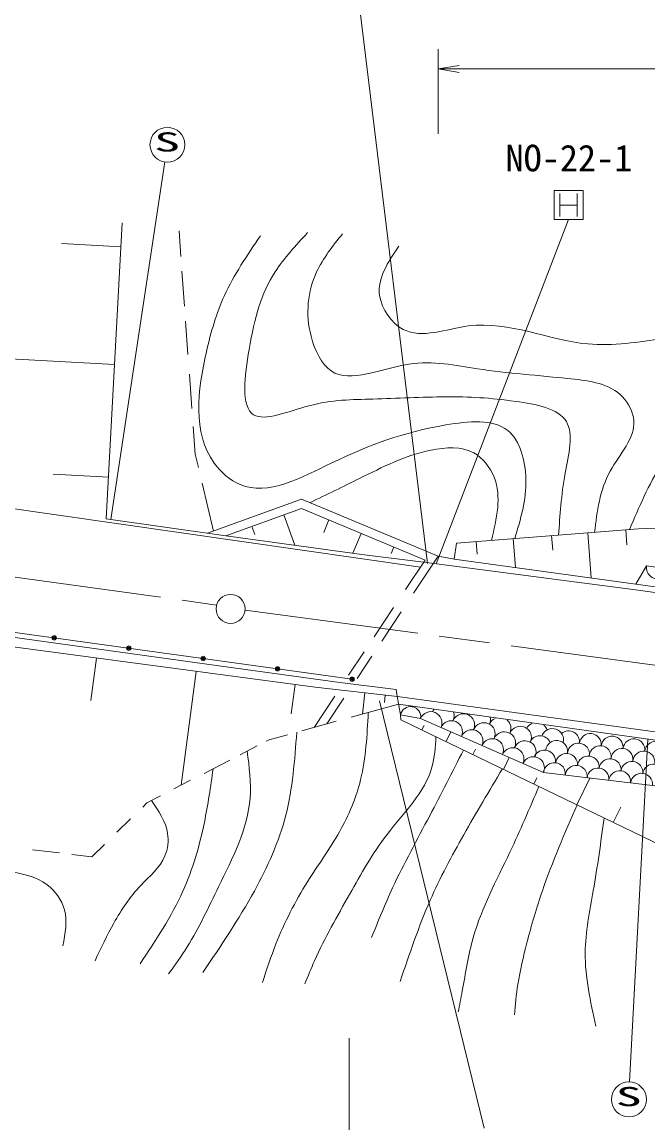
# Model space of a CAD drawing. Units: millimetres, scale not verified. Extents: x 40000 to 680000, y 20000 to 380000.
# Drawn here: x 463646 to 506764, y 242004 to 317852 of the extents above; entities that cross this region are included whole.
import ezdxf
from ezdxf.enums import TextEntityAlignment as Align

# ---------------------------------------------------------------- set-up
doc = ezdxf.new("R2010")
doc.units = ezdxf.units.MM
doc.header["$LTSCALE"] = 1000
doc.linetypes.add('CHAIN', pattern=[18.5, 12, -1.5, 3.5, -1.5])
for name, color, linetype, lineweight in [('M-BGD', 7, 'Continuous', 13), ('M-BMK', 2, 'CHAIN', 13), ('M-BMK-SRVR', 3, 'Continuous', 13), ('M-STR-STR3', 7, 'Continuous', 13), ('M-STR-STRC', 7, 'Continuous', 13)]:
    doc.layers.add(name, color=color, linetype=linetype, lineweight=lineweight)
doc.styles.add('ＭＳ ゴシック', font='')
doc.styles.get('ＭＳ ゴシック').set_extended_font_data('MS Gothic')

# ---------------------------------------------------------------- blocks, each defined once
blk = doc.blocks.new('open_arrow')
at = {"color": 0, "linetype": 'Continuous', "lineweight": -2}
blk.add_lwpolyline([(7.5, 1.25), (0, 0), (7.5, -1.25)], dxfattribs=at)

msp = doc.modelspace()

# ---------------------------------------------------------------- linework, layer by layer
at = {"layer": 'M-BGD'}
for p, q in [((469452, 283627), (470552, 304013)), ((474590, 301693), (474461, 303474)), ((466358, 302585), (470463, 302364)), ((474836, 298286), (474662, 300695)), ((475077, 294942), (474910, 297252)), ((458896, 294870), (470026, 294269)), ((475346, 291222), (475174, 293597)), ((475572, 288089), (475435, 289985)), ((475791, 287161), (475572, 288089)), ((465799, 286698), (469606, 286492)), ((476826, 282775), (476045, 286085)), ((457702, 285079), (491088, 280307)), ((482906, 284983), (476426, 282630)), ((492309, 281063), (482906, 284983)), ((482891, 284339), (477692, 282451)), ((482447, 281805), (481685, 283902)), ((491407, 280789), (482891, 284339)), ((477371, 282495), (469452, 283627)), ((479676, 282537), (479472, 283098)), ((484425, 282673), (484790, 283548)), ((506112, 282935), (493566, 281955)), ((514149, 283249), (506112, 282935)), ((487055, 281179), (477371, 282495)), ((486441, 281262), (487008, 282623)), ((497634, 280275), (497479, 282261)), ((500201, 281469), (500123, 282467)), ((502854, 279555), (502611, 282662)), ((505308, 281845), (505228, 282866)), ((489083, 281248), (489264, 281682)), ((493566, 281955), (493409, 280857)), ((494986, 281200), (494919, 282061)), ((491309, 280629), (487055, 281179)), ((490067, 278767), (491407, 280789)), ((490605, 278494), (492309, 281063)), ((493409, 280857), (492309, 281063)), ((505916, 279132), (493409, 280857)), ((505898, 278745), (491314, 280629)), ((506661, 280387), (505916, 279132)), ((509797, 279956), (506661, 280387)), ((529892, 275854), (505916, 279132)), ((530085, 275442), (505898, 278745)), ((487901, 275500), (489231, 277507)), ((488427, 275207), (489753, 277209)), ((456609, 276371), (477031, 273515)), ((460744, 276140), (486376, 272579)), ((453924, 276009), (483847, 272027)), ((468391, 271116), (468779, 274032)), ((486145, 272851), (487213, 274462)), ((486720, 272632), (487732, 274159)), ((474607, 265275), (475650, 273118)), ((477031, 273515), (485543, 272359)), ((485543, 272359), (489422, 271873)), ((482194, 270187), (482463, 272211)), ((483847, 272027), (489514, 271380)), ((487097, 270170), (487264, 271637)), ((489422, 271873), (489494, 271382)), ((483761, 269256), (485195, 271418)), ((484641, 269497), (485818, 271273)), ((489590, 270854), (486322, 269958)), ((488609, 270983), (488665, 271477)), ((489724, 270115), (489489, 271409)), ((489514, 271380), (528523, 266016)), ((528816, 265369), (489590, 270854)), ((491096, 269880), (489724, 270115)), ((489741, 269779), (489724, 270115)), ((485294, 269676), (482915, 269023)), ((510615, 259693), (489741, 269779)), ((499564, 266156), (491096, 269880)), ((491339, 269381), (491193, 269078)), ((481941, 268756), (480674, 268409)), ((493184, 268962), (492853, 268276)), ((479840, 267978), (478673, 267376)), ((480674, 268409), (480463, 268300)), ((494885, 267756), (494704, 267381)), ((477954, 267004), (476186, 266091)), ((497208, 267192), (496808, 266364)), ((475258, 265612), (474102, 265015)), ((499111, 265774), (498907, 265351)), ((530512, 262410), (499564, 266156)), ((502756, 265769), (501863, 263922)), ((472244, 264055), (471956, 263773)), ((473190, 264544), (472244, 264055)), ((504886, 263761), (504377, 262708)), ((471127, 262962), (470184, 262039)), ((469320, 261192), (468449, 260339)), ((466225, 260607), (464359, 260832)), ((468449, 260339), (467085, 260504))]:
    msp.add_line(p, q, dxfattribs=at)
for centre, radius in [((465870, 275428), 150), ((465870, 275428), 100), ((465870, 275428), 50), ((470997, 274716), 150), ((470997, 274716), 100), ((470997, 274716), 50), ((476123, 274004), 150), ((476123, 274004), 100), ((476123, 274004), 50), ((481250, 273291), 150), ((481250, 273291), 100), ((481250, 273291), 50), ((486376, 272579), 150), ((486376, 272579), 100), ((486376, 272579), 50)]:
    msp.add_circle(centre, radius, dxfattribs=at)
for centre, radius, start, end in [((507445, 280279), 792, 172.17081, 352.17081), ((490410, 269998), 696, 350.27231, 170.27231), ((491802, 269570), 771, 336.25928, 156.25928), ((492640, 270048), 771, 145.15624, 156.25928), ((494051, 269428), 771, 336.25928, 156.25928), ((492640, 270048), 771, 336.25928, 19.57636), ((495143, 269804), 771, 150.10071, 156.25928), ((493213, 268949), 771, 336.25928, 156.25928), ((495462, 268807), 771, 336.25928, 156.25928), ((495143, 269804), 771, 336.25928, 11.91709), ((496555, 269183), 771, 115.2376, 156.25928), ((496555, 269183), 771, 336.25928, 47.56238), ((497966, 268563), 771, 336.25928, 156.25928), ((499083, 268822), 771, 114.95261, 151.10499), ((499083, 268822), 771, 19.50921, 49.44164), ((494625, 268328), 771, 336.25928, 156.25928), ((496874, 268186), 771, 336.25928, 156.25928), ((499322, 267905), 771, 23.44499, 156.25928), ((500180, 268403), 771, 345.24483, 156.25928), ((501292, 268259), 756, 353.09807, 129.34844), ((502792, 268077), 756, 353.09807, 173.09807), ((504292, 267895), 756, 353.09807, 173.09807), ((496036, 267708), 771, 336.25928, 156.25928), ((497447, 267087), 771, 336.25928, 156.25928), ((498285, 267566), 771, 336.25928, 156.25928), ((500474, 267601), 756, 353.09807, 173.09807), ((501974, 267419), 756, 353.09807, 173.09807), ((503474, 267237), 756, 353.09807, 173.09807), ((504974, 267056), 756, 353.09807, 173.09807), ((505792, 267714), 756, 353.09807, 173.09807), ((507292, 267532), 756, 353.09807, 173.09807), ((498859, 266466), 771, 336.25928, 156.25928), ((499637, 266942), 756, 353.09807, 157.39192), ((501152, 266703), 756, 353.09807, 173.09807), ((502652, 266522), 756, 353.09807, 173.09807), ((504152, 266340), 756, 353.09807, 173.09807), ((506474, 266874), 756, 353.09807, 173.09807), ((500315, 266065), 756, 353.09807, 173.09807), ((501815, 265883), 756, 353.09807, 173.09807), ((503315, 265702), 756, 353.09807, 173.09807), ((504815, 265520), 756, 353.09807, 173.09807), ((505652, 266158), 756, 353.09807, 173.09807), ((507152, 265977), 756, 353.09807, 173.09807), ((506315, 265339), 756, 353.09807, 173.09807)]:
    msp.add_arc(centre, radius, start, end, dxfattribs=at)
for points, knots in [([(497583, 282269), (497988, 283581), (498394, 284893), (498352, 286374), (498316, 287634), (497956, 289017), (497112, 289706), (496096, 290534), (494379, 290356), (492850, 290093), (489874, 289582), (487611, 288750), (484947, 287459), (482885, 286460), (480582, 285186), (478670, 285986), (477985, 286273), (477349, 286827), (476888, 287459), (475354, 289559), (475751, 292521), (476346, 295130), (476660, 296510), (477030, 297791), (477585, 299004), (478240, 300435), (479153, 301773), (480065, 303111)], [0, 0, 0, 0, 1, 1, 1, 2, 2, 2, 3, 3, 3, 4, 4, 4, 5, 5, 5, 6, 6, 6, 7, 7, 7, 8, 8, 8, 9, 9, 9, 9]), ([(500611, 282506), (500696, 283862), (500782, 285218), (501064, 286761), (501299, 288047), (501670, 289463), (501141, 290326), (500585, 291234), (499030, 291529), (497655, 291720), (495891, 291965), (494422, 292040), (492850, 292030), (491206, 292020), (489449, 291918), (487814, 291875), (486372, 291838), (485025, 291846), (483397, 291410), (481986, 291033), (480365, 290322), (479600, 290791), (478704, 291339), (478983, 293505), (479290, 295285), (479674, 297511), (480101, 299133), (481072, 300631), (481680, 301568), (482499, 302456), (483319, 303343)], [0, 0, 0, 0, 1, 1, 1, 2, 2, 2, 3, 3, 3, 4, 4, 4, 5, 5, 5, 6, 6, 6, 7, 7, 7, 8, 8, 8, 9, 9, 9, 10, 10, 10, 10]), ([(503087, 282699), (503260, 284144), (503432, 285589), (504163, 286916), (504810, 288090), (505892, 289171), (505791, 290403), (505743, 290980), (505435, 291590), (505016, 292030), (504137, 292952), (502767, 293129), (501451, 293270), (499196, 293512), (497102, 293647), (495020, 293967), (493495, 294202), (491977, 294536), (490293, 294277), (488385, 293984), (486264, 292931), (484947, 293813), (484265, 294269), (483798, 295244), (483552, 296215), (483158, 297765), (483325, 299305), (483939, 300631), (484380, 301583), (485051, 302424), (485722, 303266)], [0, 0, 0, 0, 1, 1, 1, 2, 2, 2, 3, 3, 3, 4, 4, 4, 5, 5, 5, 6, 6, 6, 7, 7, 7, 8, 8, 8, 9, 9, 9, 10, 10, 10, 10]), ([(505493, 282887), (506149, 284427), (506804, 285967), (507728, 287459), (508425, 288585), (509275, 289683), (510285, 290326), (511356, 291007), (512607, 291176), (514082, 291798), (515300, 292311), (516670, 293133), (516716, 293890), (516773, 294829), (514793, 295669), (513152, 296060), (511050, 296560), (509506, 296324), (507805, 296060), (506150, 295802), (504345, 295518), (502614, 295672), (499851, 295918), (497272, 297280), (494400, 296912), (492844, 296712), (491202, 296005), (489906, 296680), (489089, 297105), (488409, 298079), (488279, 299004), (488110, 300196), (488853, 301305), (489596, 302414)], [0, 0, 0, 0, 1, 1, 1, 2, 2, 2, 3, 3, 3, 4, 4, 4, 5, 5, 5, 6, 6, 6, 7, 7, 7, 8, 8, 8, 9, 9, 9, 10, 10, 10, 11, 11, 11, 11]), ([(495982, 282144), (496343, 283642), (496703, 285141), (496159, 286502), (495889, 287178), (495394, 287821), (494771, 288168), (493917, 288643), (492821, 288564), (491808, 288353), (490006, 287979), (488467, 287188), (486901, 286409), (485773, 285849), (484631, 285294), (483489, 284740)], [0, 0, 0, 0, 1, 1, 1, 2, 2, 2, 3, 3, 3, 4, 4, 4, 5, 5, 5, 5]), ([(466454, 254218), (466619, 255062), (466785, 255907), (466571, 256696), (466390, 257363), (465938, 257991), (465375, 258416), (464583, 259016), (463570, 259213), (462576, 259349), (461246, 259531), (459949, 259603), (458641, 259670), (457196, 259744), (455738, 259814), (454297, 260049), (453564, 260169), (452837, 260331), (452168, 260661), (451235, 261123), (450417, 261911), (449982, 262848), (449575, 263724), (449501, 264730), (449544, 265705), (449583, 266587), (449717, 267444), (449865, 268300), (450371, 271224), (451042, 274132), (451713, 277040)], [0, 0, 0, 0, 1, 1, 1, 2, 2, 2, 3, 3, 3, 4, 4, 4, 5, 5, 5, 6, 6, 6, 7, 7, 7, 8, 8, 8, 9, 9, 9, 10, 10, 10, 10]), ([(487493, 270279), (487415, 268720), (487337, 267161), (486968, 265659), (486661, 264409), (486153, 263198), (485519, 262071), (484849, 260878), (484038, 259778), (483311, 258621), (482460, 257266), (481725, 255831), (481138, 254343), (480793, 253470), (480500, 252579), (480206, 251687)], [0, 0, 0, 0, 1, 1, 1, 2, 2, 2, 3, 3, 3, 4, 4, 4, 5, 5, 5, 5]), ([(482567, 268928), (482429, 266993), (482290, 265058), (481813, 263200), (481347, 261384), (480558, 259642), (479648, 257985), (478579, 256037), (477343, 254207), (476106, 252376)], [0, 0, 0, 0, 1, 1, 1, 2, 2, 2, 3, 3, 3, 3]), ([(492160, 268610), (492115, 267895), (492069, 267181), (491885, 266518), (491399, 264771), (489951, 263389), (488799, 261889), (487787, 260573), (487003, 259166), (486206, 257753), (485363, 256258), (484504, 254755), (483799, 253185), (483561, 252656), (483340, 252118), (483120, 251581)], [0, 0, 0, 0, 1, 1, 1, 2, 2, 2, 3, 3, 3, 4, 4, 4, 5, 5, 5, 5]), ([(479157, 267626), (479296, 266535), (479435, 265444), (479353, 264380), (479189, 262262), (478149, 260251), (477188, 258280), (476496, 256859), (475846, 255459), (475024, 254147), (474624, 253510), (474184, 252894), (473744, 252278)], [0, 0, 0, 0, 1, 1, 1, 2, 2, 2, 3, 3, 3, 4, 4, 4, 4]), ([(494056, 267694), (493289, 266184), (492522, 264673), (491729, 263175), (490858, 261528), (489957, 259896), (489176, 258207), (488658, 257085), (488192, 255939), (487727, 254792)], [0, 0, 0, 0, 1, 1, 1, 2, 2, 2, 3, 3, 3, 3]), ([(476809, 266413), (476633, 265175), (476457, 263936), (476204, 262708), (475871, 261088), (475403, 259486), (474728, 257985), (473935, 256218), (472856, 254592), (471776, 252966)], [0, 0, 0, 0, 1, 1, 1, 2, 2, 2, 3, 3, 3, 3]), ([(496738, 266399), (495838, 264895), (494938, 263392), (494075, 261864), (493242, 260389), (492444, 258892), (491763, 257345), (490965, 255528), (490329, 253642), (489694, 251756)], [0, 0, 0, 0, 1, 1, 1, 2, 2, 2, 3, 3, 3, 3]), ([(499250, 265185), (498604, 263669), (497959, 262153), (497249, 260656), (496333, 258727), (495312, 256829), (494730, 254792), (494387, 253589), (494197, 252338), (493971, 251100), (493883, 250616), (493789, 250134), (493695, 249651)], [0, 0, 0, 0, 1, 1, 1, 2, 2, 2, 3, 3, 3, 4, 4, 4, 4]), ([(472569, 264223), (473061, 263503), (473553, 262783), (473676, 261950), (473752, 261438), (473688, 260884), (473491, 260407), (473156, 259601), (472438, 259019), (471824, 258370), (471081, 257585), (470491, 256702), (469972, 255778), (469501, 254937), (469088, 254061), (468676, 253185)], [0, 0, 0, 0, 1, 1, 1, 2, 2, 2, 3, 3, 3, 4, 4, 4, 5, 5, 5, 5]), ([(501878, 263915), (501029, 261962), (500180, 260010), (499491, 258000), (499087, 256821), (498737, 255621), (498422, 254412), (498175, 253466), (497949, 252513), (497801, 251549), (497693, 250852), (497626, 250148), (497559, 249444)], [0, 0, 0, 0, 1, 1, 1, 2, 2, 2, 3, 3, 3, 4, 4, 4, 4]), ([(503743, 263014), (503515, 261344), (503287, 259674), (502995, 258000), (502748, 256581), (502454, 255160), (502440, 253741), (502423, 252051), (502802, 250365), (503181, 248679)], [0, 0, 0, 0, 1, 1, 1, 2, 2, 2, 3, 3, 3, 3])]:
    msp.add_open_spline(points, degree=3, knots=knots, dxfattribs=at)
at = {"layer": 'M-BMK'}
for p, q in [((406315, 287412), (477050, 277688)), ((479010, 277339), (541625, 268913))]:
    msp.add_line(p, q, dxfattribs=at)
at = {"layer": 'M-BMK-SRVR'}
msp.add_circle((478013, 277421), 1000, dxfattribs=at)
at = {"layer": 'M-STR-STR3'}
for p, q in [((491565, 280550), (486702, 320516)), ((492309, 310146), (492309, 315971)), ((492309, 314625), (529892, 314624)), ((500306, 304256), (500306, 306256)), ((500306, 306256), (502306, 306256)), ((500696, 306046), (500696, 304446)), ((501896, 306046), (501896, 304446)), ((502306, 306256), (502306, 304256)), ((500696, 305246), (501896, 305246)), ((492176, 280517), (501286, 304256)), ((502306, 304256), (500306, 304256)), ((486180, 247851), (486180, 236200))]:
    msp.add_line(p, q, dxfattribs=at)
at = {"layer": 'M-STR-STRC'}
for p, q in [((469756, 283584), (473481, 308212)), ((488263, 271083), (495487, 241658)), ((506757, 268454), (505494, 244831))]:
    msp.add_line(p, q, dxfattribs=at)
for centre in [(473660, 309398), (505455, 243632)]:
    msp.add_circle(centre, 1200, dxfattribs=at)

# ---------------------------------------------------------------- block references
at = {"layer": 'M-STR-STR3', "xscale": 193, "yscale": 193}
msp.add_blockref('open_arrow', (492309, 314625), dxfattribs=at)

# ---------------------------------------------------------------- texts
at = {"layer": 'M-STR-STR3', "style": 'ＭＳ ゴシック'}
msp.add_text('NO-22-1', height=1833, dxfattribs=at).set_placement((496952, 307016), align=Align.BOTTOM_LEFT)
at = {"layer": 'M-STR-STRC', "style": 'ＭＳ ゴシック', "width": 2}
for p in [(472742, 308535), (504536, 242769)]:
    msp.add_text('S', height=1320, dxfattribs=at).set_placement(p, align=Align.BOTTOM_LEFT)

doc.saveas('drawing.dxf')
